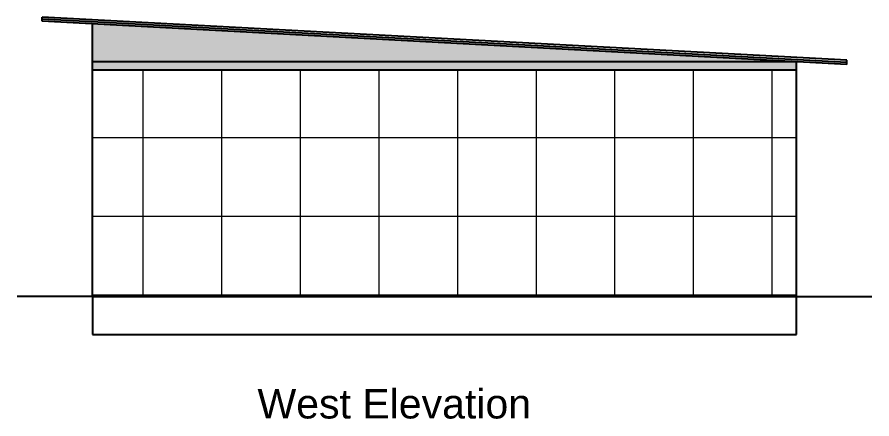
# Model space of a CAD drawing. Header units: inches. Extents: x 380359 to 404964, y -48881 to -44155.
# Drawn here: x 401040 to 401447.5, y -46971.7 to -46780.1 of the extents above; entities that cross this region are included whole.
import ezdxf

# ---------------------------------------------------------------- set-up
doc = ezdxf.new("R2010")
doc.units = ezdxf.units.IN
doc.header["$LTSCALE"] = 2
doc.header["$MEASUREMENT"] = 0
doc.layers.get('0').update_dxf_attribs({"linetype": 'CONTINUOUS'})
doc.layers.add('1', color=7, linetype='CONTINUOUS', lineweight=13)
doc.layers.add('steps', color=253, linetype='CONTINUOUS', lineweight=20)
doc.styles.get("Standard").update_dxf_attribs({"font": 'ARIALN.TTF'})

msp = doc.modelspace()

# ---------------------------------------------------------------- hatches: boundary and pattern name
at = {"layer": '1', "ltscale": 5}
h = msp.add_hatch(dxfattribs=at)
h.set_pattern_fill('ANSI37', color=256, scale=300, angle=45, style=0)
h.paths.add_polyline_path([(401411.51, -46805.41), (401075.97, -46805.41), (401075.97, -46913.41), (401411.51, -46913.41)])
at = {"layer": 'steps', "ltscale": 0.3, "transparency": 33554457}
h = msp.add_hatch(color=7, dxfattribs=at)
h.dxf.hatch_style = 1
h.paths.add_polyline_path([(401075.97, -46783.41), (401075.97, -46801.41), (401411.51, -46801.41)])
h = msp.add_hatch(color=7, dxfattribs=at)
h.dxf.hatch_style = 1
h.paths.add_polyline_path([(401411.51, -46801.41), (401075.97, -46801.41), (401075.97, -46805.41), (401411.51, -46805.41)])

# ---------------------------------------------------------------- linework, layer by layer
at = {"ltscale": 0.5}
for p, q in [((401435.51, -46800.69), (401051.97, -46780.12)), ((401051.97, -46782.12), (401051.97, -46780.12)), ((401435.51, -46801.69), (401051.97, -46781.12)), ((401435.51, -46802.69), (401051.97, -46782.12)), ((401075.97, -46913.41), (401075.97, -46783.41)), ((401435.51, -46802.69), (401435.51, -46800.69)), ((401411.51, -46801.41), (401075.97, -46801.41)), ((401411.51, -46805.41), (401075.97, -46805.41)), ((401411.51, -46913.41), (401411.51, -46801.41)), ((401075.97, -46913.41), (401039.97, -46913.41)), ((401075.97, -46913.41), (401411.51, -46913.41)), ((401075.97, -46913.41), (401075.97, -46931.41)), ((401411.51, -46913.41), (401447.51, -46913.41)), ((401411.51, -46931.41), (401411.51, -46913.41)), ((401075.97, -46931.41), (401411.51, -46931.41))]:
    msp.add_line(p, q, dxfattribs=at)

# ---------------------------------------------------------------- texts
at = {"color": 7, "linetype": 'ByBlock', "lineweight": 5, "insert": (401219.8, -46964.61), "char_height": 14, "width": 235.547, "attachment_point": 5}
msp.add_mtext('{\\fArial CE|b0|i0|c0|p34;West Elevation}', dxfattribs=at)

doc.saveas('drawing.dxf')
